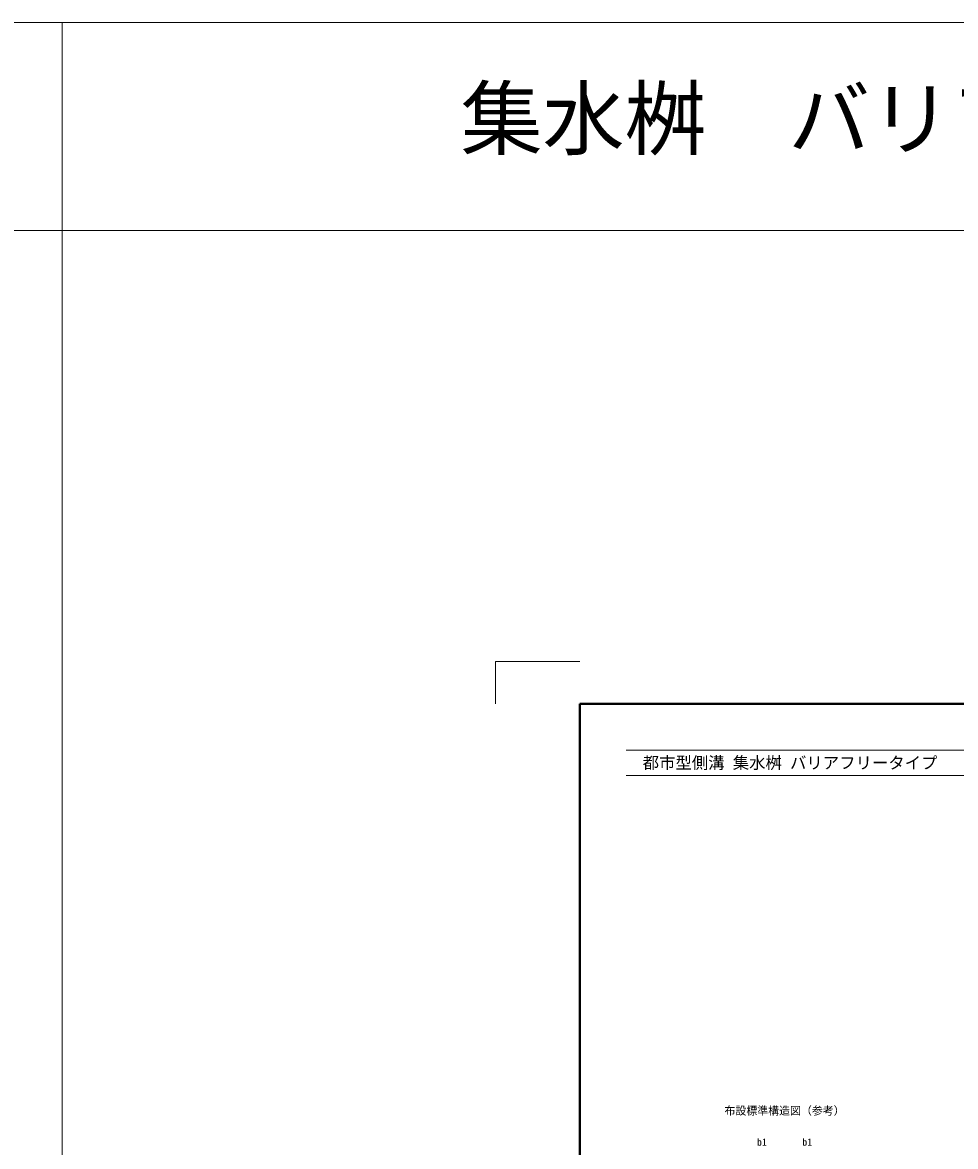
# Model space of a CAD drawing. Units: millimetres, scale not verified. Extents: x 63886 to 97934, y 3628 to 26930.
# Drawn here: x 89234 to 93660, y 21596 to 26930 of the extents above; entities that cross this region are included whole.
import ezdxf
from ezdxf.enums import TextEntityAlignment as Align

# ---------------------------------------------------------------- set-up
doc = ezdxf.new("R2010")
doc.units = ezdxf.units.MM
doc.header["$LTSCALE"] = 30
for name, color, linetype, lineweight in [('0_2', 7, 'Continuous', 13), ('Defpoints_3', 8, 'Continuous', 0), ('図枠', 7, 'Continuous', 13), ('寸法線', 7, 'Continuous', 9)]:
    doc.layers.add(name, color=color, linetype=linetype, lineweight=lineweight)
doc.layers.add('文字', color=7, linetype='Continuous')
doc.styles.add('ＭＳ ゴシック', font='')
doc.styles.get('ＭＳ ゴシック').set_extended_font_data('MS Gothic')

msp = doc.modelspace()

# ---------------------------------------------------------------- linework, layer by layer
at = {"layer": '0_2', "color": 1}
for p, q in [((63886.48, 26930.42), (97934.45, 26930.42)), ((89422.45, 26930.42), (89422.45, 15911.2)), ((72398.47, 25942.73), (97934.45, 25942.73))]:
    msp.add_line(p, q, dxfattribs=at)
at = {"layer": 'Defpoints_3', "color": 7, "lineweight": 13}
for p, q in [((91478.45, 23896.97), (91478.45, 23696.97)), ((91878.45, 23896.97), (91478.45, 23896.97))]:
    msp.add_line(p, q, dxfattribs=at)
at = {"layer": '図枠', "lineweight": 40}
for q in [(95478.45, 23696.97), (91878.45, 18156.97)]:
    msp.add_line((91878.45, 23696.97), q, dxfattribs=at)
at = {"layer": '図枠'}
for p, q in [((92098.45, 23476.97), (94470.47, 23476.97)), ((92098.45, 23356.97), (94470.47, 23356.97))]:
    msp.add_line(p, q, dxfattribs=at)

# ---------------------------------------------------------------- texts
at = {"layer": '0_2', "style": 'ＭＳ ゴシック'}
msp.add_text('集水桝\u3000バリアフリータイプ ', height=284.8, dxfattribs=at).set_placement((93934.45, 26474.4), align=Align.MIDDLE_CENTER)
at = {"layer": '図枠', "style": 'ＭＳ ゴシック'}
msp.add_text('\u3000都市型側溝 集水桝 バリアフリータイプ\u3000', height=56.96, dxfattribs=at).set_placement((92098.45, 23416.97), align=Align.MIDDLE_LEFT)
at = {"layer": '寸法線', "style": 'ＭＳ ゴシック'}
for p in [(92741.72, 21616.81), (92956.72, 21616.81)]:
    msp.add_text('b1', height=34.18, dxfattribs=at).set_placement(p, align=Align.MIDDLE_CENTER)
at = {"layer": '文字', "style": 'ＭＳ ゴシック'}
msp.add_text('布設標準構造図（参考）', height=37.98, dxfattribs=at).set_placement((92849.22, 21765.81), align=Align.MIDDLE_CENTER)

doc.saveas('drawing.dxf')
